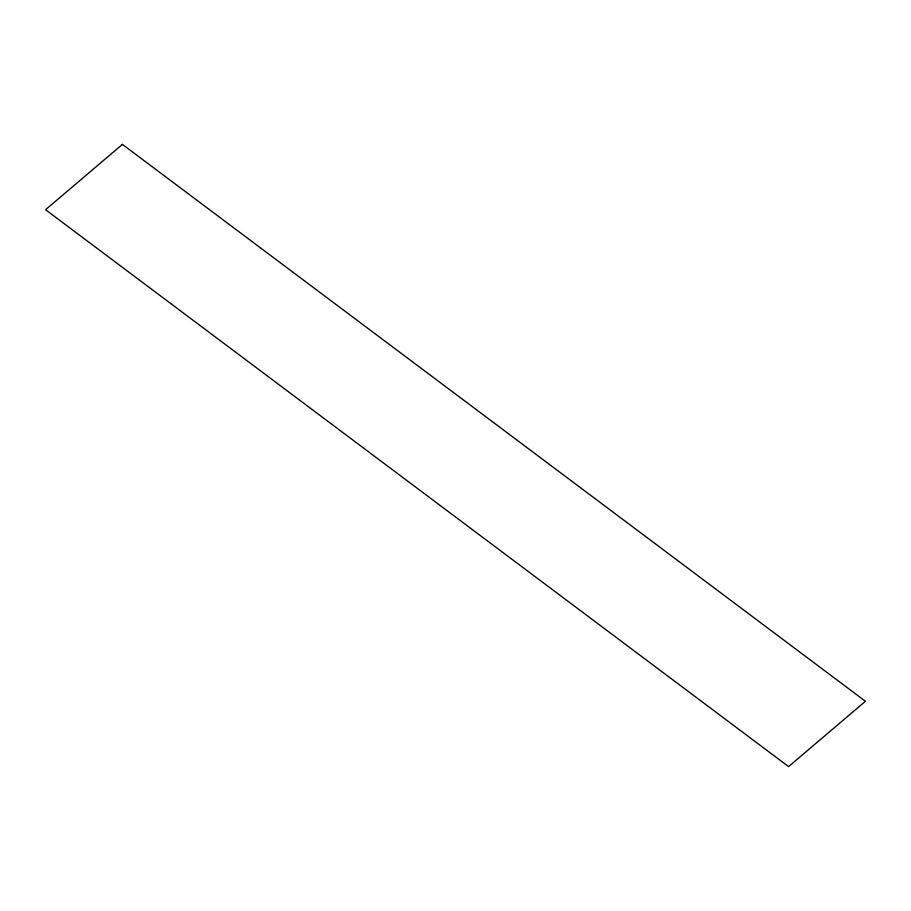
<?xml version="1.0" encoding="UTF-8"?>
<svg xmlns="http://www.w3.org/2000/svg" width="911" height="911" viewBox="0 0 911 911"><rect width="100%" height="100%" fill="white"/><g stroke="black" fill="none" stroke-linecap="round" stroke-linejoin="round"><path stroke-width="1.37" d="M122.416 144.393L45.55 209.724L788.584 766.606L865.45 701.276L122.416 144.393"/></g></svg>
